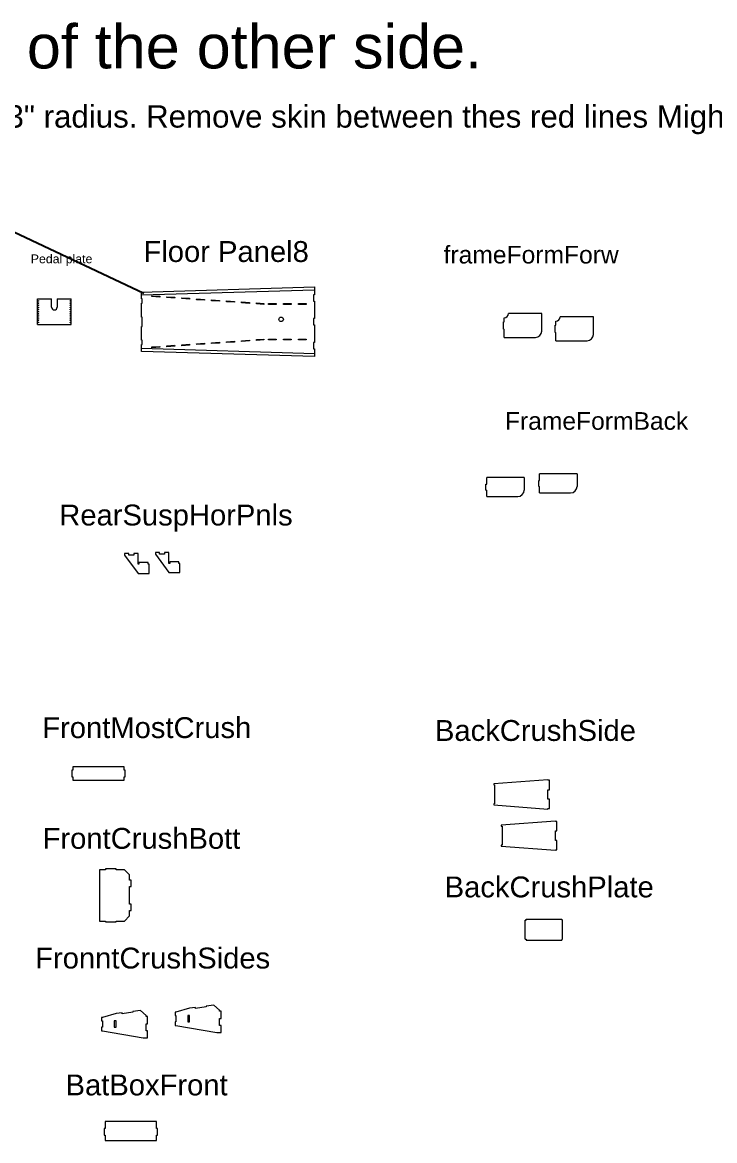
# Model space of a CAD drawing. Header units: inches. Extents: x -19891 to 11377, y -5499 to 7773.
# Drawn here: x -8966 to -753, y -5499 to 7773 of the extents above; entities that cross this region are included whole.
import ezdxf
from ezdxf import colors
from ezdxf.entities.mleader import LeaderData, LeaderLine
from ezdxf.math import Vec2, Vec3

# ---------------------------------------------------------------- set-up
doc = ezdxf.new("R2010")
doc.units = ezdxf.units.IN
doc.header["$MEASUREMENT"] = 0
doc.styles.get("Standard").update_dxf_attribs({"font": 'arial.ttf'})

msp = doc.modelspace()

# ---------------------------------------------------------------- linework, layer by layer
at = {"color": 3, "linetype": 'Continuous', "lineweight": 0}
for p, q in [((-7553.475, 4572.352), (-5500.403, 4633.644)), ((-7553.475, 4490.971), (-7553.475, 4572.352)), ((-7430.642, 4518.973), (-7429.939, 4529.091)), ((-7336.905, 4512.462), (-7430.642, 4518.973)), ((-7429.939, 4529.091), (-7336.203, 4522.58)), ((-7336.203, 4522.58), (-7336.905, 4512.462)), ((-7253.296, 4506.655), (-7252.593, 4516.773)), ((-7252.593, 4516.773), (-7158.83, 4510.26)), ((-5500.403, 4541.371), (-5510.563, 4541.371)), ((-5510.563, 4541.371), (-5510.563, 4465.171)), ((-5500.403, 4633.644), (-5500.403, 4541.371)), ((-8784.8, 4491.969), (-8618.3, 4491.969)), ((-8784.8, 4187.169), (-8784.8, 4491.969)), ((-8618.3, 4391.969), (-8618.3, 4491.969)), ((-8553.3, 4491.969), (-8386.8, 4491.969)), ((-8553.3, 4491.969), (-8553.3, 4391.969)), ((-8386.8, 4187.169), (-8386.8, 4491.969)), ((-7543.315, 4490.971), (-7553.475, 4490.971)), ((-7553.475, 4276), (-7553.475, 4440.171)), ((-7553.475, 4440.171), (-7543.315, 4440.171)), ((-7543.315, 4440.171), (-7543.315, 4490.971)), ((-7159.533, 4500.143), (-7253.296, 4506.655)), ((-7158.83, 4510.26), (-7159.533, 4500.143)), ((-7075.95, 4494.337), (-7075.247, 4504.455)), ((-6982.16, 4487.823), (-7075.95, 4494.337)), ((-7075.247, 4504.455), (-6981.457, 4497.941)), ((-6981.457, 4497.941), (-6982.16, 4487.823)), ((-6898.604, 4482.019), (-6897.901, 4492.137)), ((-6804.787, 4475.503), (-6898.604, 4482.019)), ((-6897.901, 4492.137), (-6804.085, 4485.621)), ((-6804.085, 4485.621), (-6804.787, 4475.503)), ((-6721.258, 4469.702), (-6720.555, 4479.819)), ((-6627.415, 4463.183), (-6721.258, 4469.702)), ((-6720.555, 4479.819), (-6626.712, 4473.301)), ((-6626.712, 4473.301), (-6627.415, 4463.183)), ((-6543.911, 4457.384), (-6543.209, 4467.501)), ((-6450.042, 4450.864), (-6543.911, 4457.384)), ((-6543.209, 4467.501), (-6449.339, 4460.981)), ((-6449.339, 4460.981), (-6450.042, 4450.864)), ((-6366.565, 4445.066), (-6365.863, 4455.183)), ((-6272.669, 4438.544), (-6366.565, 4445.066)), ((-6365.863, 4455.183), (-6271.966, 4448.662)), ((-6271.966, 4448.662), (-6272.669, 4438.544)), ((-6189.219, 4432.748), (-6188.516, 4442.865)), ((-6099.843, 4426.54), (-6189.219, 4432.748)), ((-6188.516, 4442.865), (-6099.843, 4436.706)), ((-6099.843, 4436.706), (-6099.843, 4426.54)), ((-6043.963, 4436.706), (-5955.063, 4436.706)), ((-6043.963, 4426.54), (-6043.963, 4436.706)), ((-5955.063, 4426.54), (-6043.963, 4426.54)), ((-5955.063, 4436.706), (-5955.063, 4426.54)), ((-5866.163, 4426.54), (-5866.163, 4436.706)), ((-5866.163, 4436.706), (-5777.263, 4436.706)), ((-5777.263, 4426.54), (-5866.163, 4426.54)), ((-5777.263, 4436.706), (-5777.263, 4426.54)), ((-5688.363, 4436.706), (-5599.463, 4436.706)), ((-5688.363, 4426.54), (-5688.363, 4436.706)), ((-5599.463, 4426.54), (-5688.363, 4426.54)), ((-5599.463, 4436.706), (-5599.463, 4426.54)), ((-5510.563, 4465.171), (-5500.403, 4465.171)), ((-5500.403, 4465.171), (-5500.403, 4258.271)), ((-7543.315, 4276), (-7553.475, 4276)), ((-7543.315, 4164.342), (-7543.315, 4276)), ((-5500.403, 4258.271), (-5510.563, 4258.271)), ((-5510.563, 4258.271), (-5510.563, 4182.071)), ((-3248.672, 4220.331), (-3248.672, 4267.993)), ((-2803.95, 4317.993), (-3198.672, 4317.993)), ((-2803.95, 4103.763), (-2803.95, 4317.993)), ((-2191.169, 4278.809), (-2585.89, 4278.809)), ((-2191.169, 4064.578), (-2191.169, 4278.809)), ((-8784.8, 4187.169), (-8386.8, 4187.169)), ((-7553.475, 4000.171), (-7553.475, 4164.342)), ((-7553.475, 4164.342), (-7543.315, 4164.342)), ((-5510.563, 4182.071), (-5500.403, 4182.071)), ((-5500.403, 4182.071), (-5500.403, 3975.171)), ((-3258.832, 4220.331), (-3248.672, 4220.331)), ((-3258.832, 4130.331), (-3258.832, 4220.331)), ((-3258.832, 4130.331), (-3248.672, 4130.331)), ((-3248.672, 4032.369), (-3248.672, 4130.331)), ((-2646.05, 4181.146), (-2635.89, 4181.146)), ((-2646.05, 4091.146), (-2646.05, 4181.146)), ((-2635.89, 4181.146), (-2635.89, 4228.809)), ((-7543.315, 4000.171), (-7553.475, 4000.171)), ((-7543.315, 3949.371), (-7543.315, 4000.171)), ((-6543.911, 3982.959), (-6450.042, 3989.479)), ((-6543.209, 3972.841), (-6543.911, 3982.959)), ((-6450.042, 3989.479), (-6449.339, 3979.361)), ((-6366.565, 3995.277), (-6272.669, 4001.798)), ((-6365.863, 3985.159), (-6366.565, 3995.277)), ((-6271.966, 3991.681), (-6365.863, 3985.159)), ((-6272.669, 4001.798), (-6271.966, 3991.681)), ((-6189.219, 4007.595), (-6099.843, 4013.802)), ((-6188.516, 3997.477), (-6189.219, 4007.595)), ((-6099.843, 4003.636), (-6188.516, 3997.477)), ((-6099.843, 4013.802), (-6099.843, 4003.636)), ((-6043.963, 4013.802), (-5955.063, 4013.802)), ((-6043.963, 4003.636), (-6043.963, 4013.802)), ((-5955.063, 4003.636), (-6043.963, 4003.636)), ((-5955.063, 4013.802), (-5955.063, 4003.636)), ((-5866.163, 4013.802), (-5777.263, 4013.802)), ((-5866.163, 4003.636), (-5866.163, 4013.802)), ((-5777.263, 4003.636), (-5866.163, 4003.636)), ((-5777.263, 4013.802), (-5777.263, 4003.636)), ((-5688.363, 4013.802), (-5599.463, 4013.802)), ((-5688.363, 4003.636), (-5688.363, 4013.802)), ((-5599.463, 4003.636), (-5688.363, 4003.636)), ((-5599.463, 4013.802), (-5599.463, 4003.636)), ((-2646.05, 4091.146), (-2635.89, 4091.146)), ((-2635.89, 3993.185), (-2635.89, 4091.146)), ((-7553.475, 3867.991), (-7553.475, 3949.371)), ((-7553.475, 3949.371), (-7543.315, 3949.371)), ((-5500.403, 3806.698), (-7553.475, 3867.991)), ((-7430.642, 3921.369), (-7336.905, 3927.88)), ((-7429.939, 3911.252), (-7430.642, 3921.369)), ((-7336.203, 3917.762), (-7429.939, 3911.252)), ((-7336.905, 3927.88), (-7336.203, 3917.762)), ((-7253.296, 3933.687), (-7159.533, 3940.2)), ((-7252.593, 3923.57), (-7253.296, 3933.687)), ((-7158.83, 3930.082), (-7252.593, 3923.57)), ((-7159.533, 3940.2), (-7158.83, 3930.082)), ((-7075.95, 3946.005), (-6982.16, 3952.519)), ((-7075.247, 3935.887), (-7075.95, 3946.005)), ((-6981.457, 3942.402), (-7075.247, 3935.887)), ((-6982.16, 3952.519), (-6981.457, 3942.402)), ((-6898.604, 3958.323), (-6804.787, 3964.839)), ((-6897.901, 3948.205), (-6898.604, 3958.323)), ((-6804.085, 3954.722), (-6897.901, 3948.205)), ((-6804.787, 3964.839), (-6804.085, 3954.722)), ((-6721.258, 3970.641), (-6627.415, 3977.159)), ((-6720.555, 3960.523), (-6721.258, 3970.641)), ((-6626.712, 3967.041), (-6720.555, 3960.523)), ((-6627.415, 3977.159), (-6626.712, 3967.041)), ((-6449.339, 3979.361), (-6543.209, 3972.841)), ((-5500.403, 3975.171), (-5510.563, 3975.171)), ((-5510.563, 3975.171), (-5510.563, 3898.971)), ((-5510.563, 3898.971), (-5500.403, 3898.971)), ((-5500.403, 3898.971), (-5500.403, 3806.698)), ((-2385.827, 2414.328), (-2830.549, 2414.328)), ((-2830.549, 2336.47), (-2830.549, 2414.328)), ((-3467.694, 2292.945), (-3457.534, 2292.945)), ((-3467.694, 2222.945), (-3467.694, 2292.945)), ((-3012.812, 2370.803), (-3457.534, 2370.803)), ((-3457.534, 2292.945), (-3457.534, 2370.803)), ((-2840.709, 2336.47), (-2830.549, 2336.47)), ((-2840.709, 2266.47), (-2840.709, 2336.47)), ((-2840.709, 2266.47), (-2830.549, 2266.47)), ((-2830.549, 2189.019), (-2830.549, 2266.47)), ((-3467.694, 2222.945), (-3457.534, 2222.945)), ((-3457.534, 2145.494), (-3457.534, 2222.945)), ((-7703.787, 1470.402), (-7753.787, 1470.402)), ((-7753.787, 1470.402), (-7753.787, 1450.082)), ((-7703.787, 1450.082), (-7703.787, 1470.402)), ((-7593.787, 1470.402), (-7643.787, 1470.402)), ((-7643.787, 1470.402), (-7643.787, 1450.082)), ((-7593.787, 1341.774), (-7593.787, 1470.402)), ((-7337.807, 1480.289), (-7387.807, 1480.289)), ((-7387.807, 1480.289), (-7387.807, 1459.969)), ((-7387.807, 1459.969), (-7227.807, 1242.662)), ((-7337.807, 1459.969), (-7337.807, 1480.289)), ((-7277.807, 1459.969), (-7337.807, 1459.969)), ((-7227.807, 1480.289), (-7277.807, 1480.289)), ((-7277.807, 1480.289), (-7277.807, 1459.969)), ((-7227.807, 1351.662), (-7227.807, 1480.289)), ((-7753.787, 1450.082), (-7593.787, 1232.774)), ((-7643.787, 1450.082), (-7703.787, 1450.082)), ((-7583.627, 1341.774), (-7593.787, 1341.774)), ((-7473.627, 1361.774), (-7583.627, 1361.774)), ((-7583.627, 1361.774), (-7583.627, 1341.774)), ((-7473.627, 1341.774), (-7473.627, 1361.774)), ((-7463.467, 1341.774), (-7473.627, 1341.774)), ((-7463.467, 1232.774), (-7463.467, 1341.774)), ((-7217.647, 1351.662), (-7227.807, 1351.662)), ((-7107.647, 1371.662), (-7217.647, 1371.662)), ((-7217.647, 1371.662), (-7217.647, 1351.662)), ((-7107.647, 1351.662), (-7107.647, 1371.662)), ((-7097.487, 1351.662), (-7107.647, 1351.662)), ((-7097.487, 1242.662), (-7097.487, 1351.662)), ((-7593.787, 1232.774), (-7463.467, 1232.774)), ((-7227.807, 1242.662), (-7097.487, 1242.662)), ((-7758.754, -1061.652), (-8368.354, -1061.652)), ((-8368.354, -1061.652), (-8368.354, -1103.247)), ((-7758.754, -1103.247), (-7758.754, -1061.652)), ((-8368.354, -1103.247), (-8378.954, -1103.247)), ((-8378.954, -1103.247), (-8378.954, -1179.447)), ((-8378.954, -1179.447), (-8368.354, -1179.447)), ((-8368.354, -1179.447), (-8368.354, -1222.506)), ((-7748.154, -1103.247), (-7758.754, -1103.247)), ((-7758.754, -1222.506), (-7758.754, -1179.447)), ((-7758.754, -1179.447), (-7748.154, -1179.447)), ((-7748.154, -1179.447), (-7748.154, -1103.247)), ((-8368.354, -1222.506), (-7758.754, -1222.506)), ((-2731.139, -1216.717), (-3374.237, -1265.517)), ((-3374.237, -1265.517), (-3374.237, -1277.917)), ((-3374.237, -1277.917), (-3363.615, -1277.917)), ((-3363.615, -1277.917), (-3363.615, -1502.717)), ((-2731.139, -1221.717), (-2731.139, -1216.717)), ((-2714.139, -1221.717), (-2731.139, -1221.717)), ((-2714.139, -1334.117), (-2714.139, -1221.717)), ((-2731.139, -1446.517), (-2731.139, -1334.117)), ((-2731.139, -1334.117), (-2714.139, -1334.117)), ((-2714.139, -1446.517), (-2731.139, -1446.517)), ((-2714.139, -1558.917), (-2714.139, -1446.517)), ((-3363.615, -1502.717), (-3374.237, -1502.717)), ((-3374.237, -1502.717), (-3374.237, -1515.116)), ((-3374.237, -1515.116), (-2731.139, -1563.917)), ((-2731.139, -1563.917), (-2731.139, -1558.917)), ((-2731.139, -1558.917), (-2714.139, -1558.917)), ((-2643.126, -1705.494), (-3286.224, -1754.294)), ((-2643.126, -1710.494), (-2643.126, -1705.494)), ((-2626.126, -1710.494), (-2643.126, -1710.494)), ((-2626.126, -1822.893), (-2626.126, -1710.494)), ((-3286.224, -1754.294), (-3286.224, -1766.693)), ((-3286.224, -1766.693), (-3275.602, -1766.693)), ((-3275.602, -1766.693), (-3275.602, -1991.493)), ((-2643.126, -1935.293), (-2643.126, -1822.893)), ((-2643.126, -1822.893), (-2626.126, -1822.893)), ((-2626.126, -1935.293), (-2643.126, -1935.293)), ((-2626.126, -2047.693), (-2626.126, -1935.293)), ((-3275.602, -1991.493), (-3286.224, -1991.493)), ((-3286.224, -1991.493), (-3286.224, -2003.893)), ((-3286.224, -2003.893), (-2643.126, -2052.693)), ((-2643.126, -2052.693), (-2643.126, -2047.693)), ((-2643.126, -2047.693), (-2626.126, -2047.693)), ((-7979.458, -2283.212), (-8051.052, -2283.212)), ((-8051.052, -2283.212), (-8051.052, -2892.812)), ((-7852.458, -2272.612), (-7979.458, -2272.612)), ((-7979.458, -2272.612), (-7979.458, -2283.212)), ((-7852.458, -2283.212), (-7852.458, -2272.612)), ((-7754.051, -2283.212), (-7852.458, -2283.212)), ((-7693.052, -2344.211), (-7754.051, -2283.212)), ((-7693.052, -2406.717), (-7693.052, -2344.211)), ((-7676.052, -2406.717), (-7693.052, -2406.717)), ((-7693.052, -2692.917), (-7693.052, -2482.917)), ((-7693.052, -2482.917), (-7676.052, -2482.917)), ((-7676.052, -2482.917), (-7676.052, -2406.717)), ((-7676.052, -2692.917), (-7693.052, -2692.917)), ((-7693.052, -2831.813), (-7693.052, -2769.117)), ((-7693.052, -2769.117), (-7676.052, -2769.117)), ((-7676.052, -2769.117), (-7676.052, -2692.917)), ((-8051.052, -2892.812), (-7979.458, -2892.812)), ((-7979.458, -2892.812), (-7979.458, -2903.412)), ((-7979.458, -2903.412), (-7852.458, -2903.412)), ((-7852.458, -2903.412), (-7852.458, -2892.812)), ((-7852.458, -2892.812), (-7754.051, -2892.812)), ((-7754.051, -2892.812), (-7693.052, -2831.813)), ((-3000.54, -2884.058), (-2990.726, -2884.058)), ((-3000.54, -3108.857), (-3000.54, -2884.058)), ((-2990.726, -2871.658), (-2566.871, -2871.658)), ((-2990.726, -2884.058), (-2990.726, -2871.658)), ((-2566.871, -2871.658), (-2566.871, -2884.058)), ((-2557.057, -2884.058), (-2566.871, -2884.058)), ((-2557.057, -3108.857), (-2557.057, -2884.058)), ((-3000.54, -3108.857), (-2990.726, -3108.857)), ((-2990.726, -3108.857), (-2990.726, -3121.257)), ((-2990.726, -3121.257), (-2566.871, -3121.257)), ((-2566.871, -3108.857), (-2566.871, -3121.257)), ((-2557.057, -3108.857), (-2566.871, -3108.857)), ((-7655.813, -3975.97), (-7781.739, -3992.451)), ((-7565.129, -3953.412), (-7657.188, -3965.46)), ((-7657.188, -3965.46), (-7655.813, -3975.97)), ((-7498.238, -4014.801), (-7565.129, -3953.412)), ((-7143.912, -3972.381), (-7154.072, -3972.381)), ((-7154.072, -3972.381), (-7154.072, -4013.975)), ((-6983.244, -3927.956), (-7143.912, -3972.381)), ((-6911.615, -3918.582), (-6983.244, -3927.956)), ((-6910.24, -3929.093), (-6911.615, -3918.582)), ((-6784.314, -3912.612), (-6910.24, -3929.093)), ((-6693.63, -3890.054), (-6785.689, -3902.102)), ((-6785.689, -3902.102), (-6784.314, -3912.612)), ((-6626.739, -3951.443), (-6693.63, -3890.054)), ((-6626.225, -3963.432), (-6626.739, -3951.443)), ((-6609.225, -3963.432), (-6626.225, -3963.432)), ((-6609.225, -4047.545), (-6609.225, -3963.432)), ((-8015.411, -4035.739), (-8025.571, -4035.739)), ((-8025.571, -4035.739), (-8025.571, -4077.333)), ((-8025.571, -4077.333), (-8015.411, -4077.333)), ((-7854.743, -3991.315), (-8015.411, -4035.739)), ((-8015.411, -4077.333), (-8015.411, -4153.533)), ((-7875.571, -4077.333), (-7875.571, -4153.533)), ((-7854.743, -4077.333), (-7875.571, -4077.333)), ((-7783.115, -3981.94), (-7854.743, -3991.315)), ((-7854.743, -4153.533), (-7854.743, -4077.333)), ((-7781.739, -3992.451), (-7783.115, -3981.94)), ((-7497.724, -4026.79), (-7498.238, -4014.801)), ((-7480.724, -4026.79), (-7497.724, -4026.79)), ((-7497.724, -4195.017), (-7497.724, -4110.903)), ((-7497.724, -4110.903), (-7480.724, -4110.903)), ((-7480.724, -4110.903), (-7480.724, -4026.79)), ((-7154.072, -4013.975), (-7143.912, -4013.975)), ((-7143.912, -4090.175), (-7154.072, -4090.175)), ((-7154.072, -4090.175), (-7154.072, -4133.235)), ((-7143.912, -4013.975), (-7143.912, -4090.175)), ((-7004.072, -4013.975), (-7004.072, -4090.175)), ((-6983.244, -4013.975), (-7004.072, -4013.975)), ((-7004.072, -4090.175), (-6983.244, -4090.175)), ((-6983.244, -4090.175), (-6983.244, -4013.975)), ((-6626.225, -4131.659), (-6626.225, -4047.545)), ((-6626.225, -4047.545), (-6609.225, -4047.545)), ((-8015.411, -4153.533), (-8025.571, -4153.533)), ((-8025.571, -4153.533), (-8025.571, -4196.593)), ((-8025.571, -4196.593), (-8015.411, -4196.593)), ((-8015.411, -4196.593), (-7531.524, -4279.13)), ((-7875.571, -4153.533), (-7854.743, -4153.533)), ((-7480.724, -4195.017), (-7497.724, -4195.017)), ((-7480.724, -4279.13), (-7480.724, -4195.017)), ((-7154.072, -4133.235), (-7143.912, -4133.235)), ((-7143.912, -4133.235), (-6660.025, -4215.772)), ((-6660.025, -4215.772), (-6609.225, -4215.772)), ((-6609.225, -4131.659), (-6626.225, -4131.659)), ((-6609.225, -4215.772), (-6609.225, -4131.659)), ((-7531.524, -4279.13), (-7480.724, -4279.13)), ((-7374.962, -5270.455), (-7984.562, -5270.455)), ((-7984.562, -5270.455), (-7984.562, -5356.473)), ((-7374.962, -5356.473), (-7374.962, -5270.455)), ((-7984.562, -5356.473), (-7995.162, -5356.473)), ((-7995.162, -5356.473), (-7995.162, -5432.673)), ((-7995.162, -5432.673), (-7984.562, -5432.673)), ((-7984.562, -5432.673), (-7984.562, -5499.083)), ((-7364.362, -5356.473), (-7374.962, -5356.473)), ((-7374.962, -5499.083), (-7374.962, -5432.673)), ((-7374.962, -5432.673), (-7364.362, -5432.673)), ((-7364.362, -5432.673), (-7364.362, -5356.473)), ((-7984.562, -5499.083), (-7374.962, -5499.083))]:
    msp.add_line(p, q, dxfattribs=at)
at = {"color": 1, "linetype": 'Continuous', "lineweight": 0}
for p, q in [((-7553.475, 4539.337), (-5500.403, 4600.629)), ((-5500.403, 3839.713), (-7553.475, 3901.005))]:
    msp.add_line(p, q, dxfattribs=at)
at = {"color": 3, "lineweight": 0}
for p, q in [((-3248.672, 4032.369), (-2878.98, 4033.252)), ((-2635.89, 3993.185), (-2266.199, 3994.067)), ((-2385.827, 2414.328), (-2385.827, 2265.314)), ((-3012.812, 2370.803), (-3012.812, 2221.79)), ((-3457.534, 2145.494), (-3089.027, 2145.561)), ((-2830.549, 2189.019), (-2462.041, 2189.086))]:
    msp.add_line(p, q, dxfattribs=at)
at = {"color": 3, "linetype": 'Continuous', "lineweight": 0}
for centre, radius in [((-8776.3, 4466.569), 3.969), ((-8776.3, 4441.169), 3.969), ((-8776.3, 4415.769), 3.969), ((-8776.3, 4390.369), 3.969), ((-8395.3, 4466.569), 3.969), ((-8395.3, 4441.169), 3.969), ((-8395.3, 4415.769), 3.969), ((-8395.3, 4390.369), 3.969), ((-8776.3, 4364.969), 3.969), ((-8776.3, 4339.569), 3.969), ((-8776.3, 4314.169), 3.969), ((-8776.3, 4288.769), 3.969), ((-8776.3, 4263.369), 3.969), ((-8395.3, 4364.969), 3.969), ((-8395.3, 4339.569), 3.969), ((-8395.3, 4314.169), 3.969), ((-8395.3, 4288.769), 3.969), ((-8395.3, 4263.369), 3.969), ((-5896.249, 4249.015), 26.581), ((-8776.3, 4237.969), 3.969), ((-8776.3, 4212.569), 3.969), ((-8395.3, 4237.969), 3.969), ((-8395.3, 4212.569), 3.969)]:
    msp.add_circle(centre, radius, dxfattribs=at)
for centre, radius, start, end in [((-8585.8, 4391.969), 32.5, 180, 360), ((-3248.672, 4317.993), 50, 270, 0), ((-2635.89, 4278.809), 50, 270, 0)]:
    msp.add_arc(centre, radius, start, end, dxfattribs=at)
at = {"color": 3, "lineweight": 0}
for centre, radius, start in [((-2879.16, 4108.461), 75.209, 270.1367369), ((-2266.378, 4069.276), 75.209, 270.1367369), ((-2462.055, 2265.314), 76.229, 270.0104495), ((-3089.041, 2221.79), 76.229, 270.0104495)]:
    msp.add_arc(centre, radius, start, 0, dxfattribs=at)

# ---------------------------------------------------------------- texts
at = {"lineweight": 0}
for s, height, p in [('Red lines are cuts short of the other side.', 518.96289, (-16728.695, 7226.702)), ('Curved portion 3" radius. Remove skin between thes red lines Might want to leave strips inside this area.', 265.400841, (-11688.754, 6524.19)), ('frameFormForw', 209.09566, (-3968.462, 4911.513)), ('FrameFormBack', 209.09566, (-3241.153, 2938.096)), ('RearSuspHorPnls', 247.64384, (-8527.814, 1802.112)), ('FrontMostCrush', 247.64384, (-8729.63, -721.141)), ('BackCrushSide', 247.64384, (-4070.999, -754.908)), ('FrontCrushBott', 247.64384, (-8725.398, -2035.393)), ('BackCrushPlate', 247.64384, (-3955.642, -2611.822)), ('FronntCrushSides', 247.64384, (-8813.838, -3456.047)), ('BatBoxFront', 247.64384, (-8453.113, -4962.002))]:
    msp.add_text(s, height=height, dxfattribs=at).set_placement(p)
for s, height, p in [('Floor Panel8', 247.64384, (-7528.569, 4929.48)), ('Pedal plate', 104.54783, (-8865.906, 4914.379))]:
    msp.add_text(s, height=height).set_placement(p)

# ---------------------------------------------------------------- leaders
ml = msp.add_multileader_mtext('Standard', dxfattribs=at)
ml.set_content('Overlap', color=256)
ml.set_leader_properties()
ml.build(insert=Vec2(0, 0))
ml.multileader.update_dxf_attribs({"dogleg_length": 0.36, "arrow_head_size": 0.18})
ctx = ml.context
ctx.base_point, ctx.char_height, ctx.arrow_head_size, ctx.landing_gap_size, ctx.plane_origin = Vec3(-10260.455, 5842.222), 0.18, 0.18, 0.09, Vec3(-7526.114, 4556.893)
ctx.text_align_type = 2
notes = []
notes.append((ctx, [(0, (1, 1, 0), (-10259.057, 5842.222), (-1, 0), 0.36, [(0, [(-7526.114, 4556.893)], 0, [])])]))
ctx.mtext.insert, ctx.mtext.alignment, ctx.mtext.flow_direction = Vec3(-10259.507, 5842.337), 3, 5
for ctx, leaders in notes:
    for number, flags, end, landing, length, lines in leaders:
        leader = LeaderData()
        leader.index, (leader.has_last_leader_line, leader.has_dogleg_vector, leader.attachment_direction) = number, flags
        leader.last_leader_point, leader.dogleg_vector, leader.dogleg_length = Vec3(end), Vec3(landing), length
        for number, points, colour, breaks in lines:
            line = LeaderLine()
            line.index, line.vertices, line.color, line.breaks = number, Vec3.list(points), colors.encode_raw_color(colour), breaks
            leader.lines.append(line)
        ctx.leaders.append(leader)

doc.saveas('drawing.dxf')
